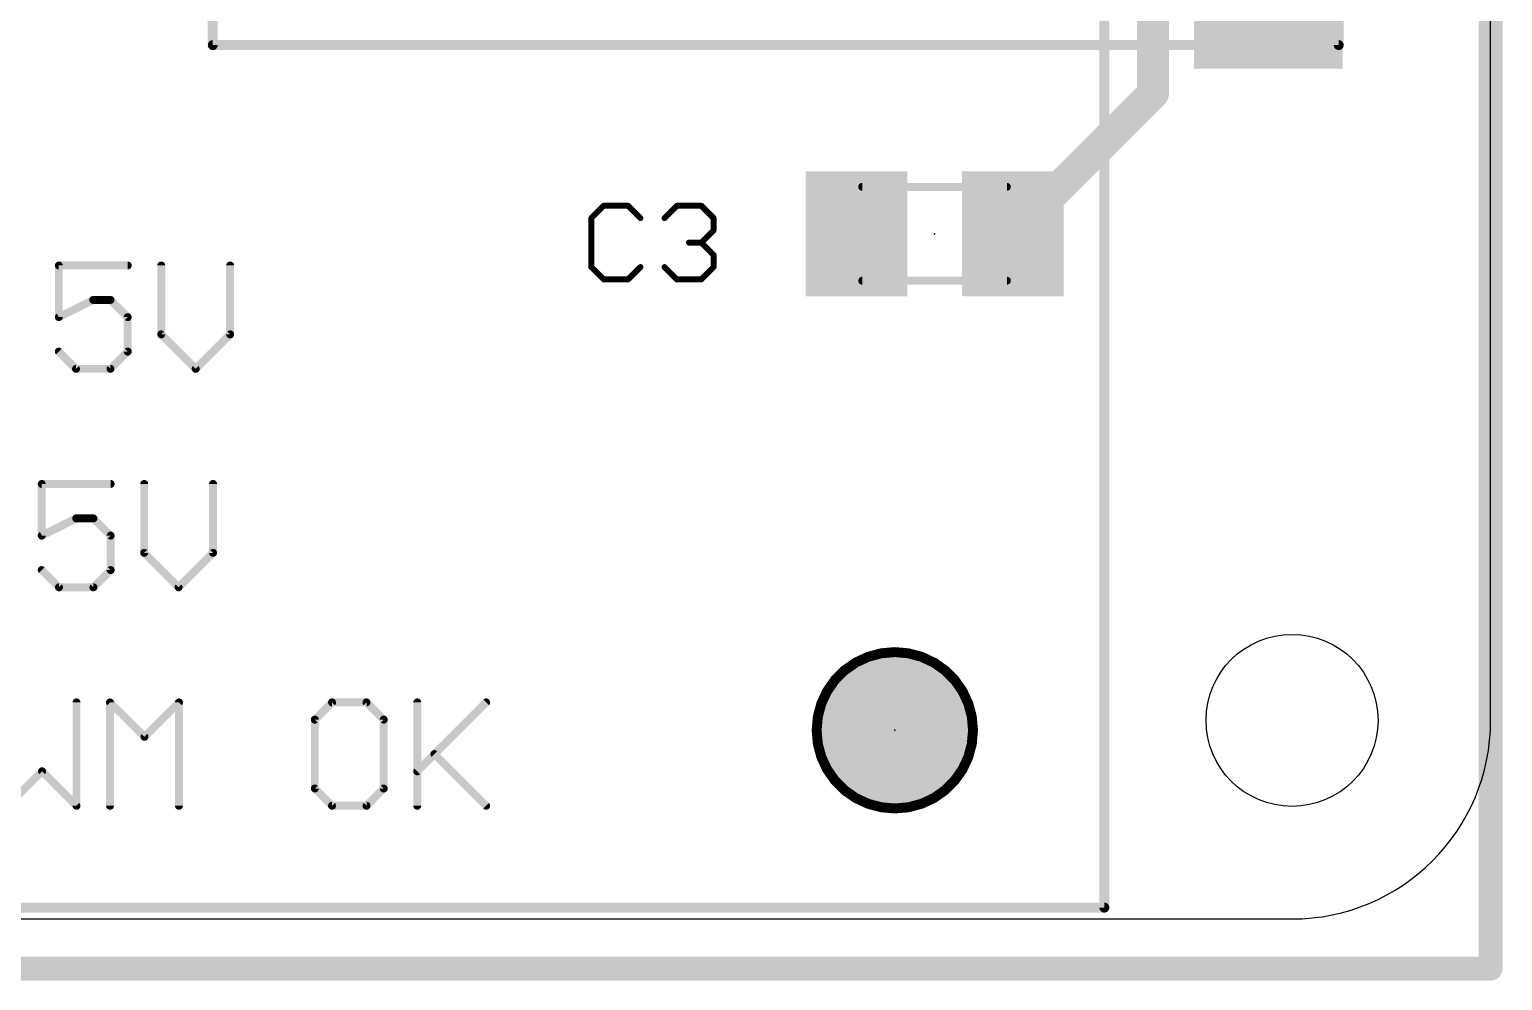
# Model space of a CAD drawing. Extents: x -28.1 to 32.2, y -17.9 to 17.9.
# Drawn here: x 9.25 to 28.09, y -17.93 to -5.77 of the extents above; entities that cross this region are included whole.
import ezdxf

# ---------------------------------------------------------------- set-up
doc = ezdxf.new("R2010")
doc.units = 0
for name, color, linetype in [('1', 12, 'CONTINUOUS'), ('16', 132, 'CONTINUOUS'), ('20', 53, 'CONTINUOUS'), ('21', 253, 'CONTINUOUS'), ('22', 253, 'CONTINUOUS'), ('23', 53, 'CONTINUOUS'), ('25', 253, 'CONTINUOUS'), ('41', 12, 'CONTINUOUS'), ('51', 253, 'CONTINUOUS')]:
    doc.layers.add(name, color=color, linetype=linetype)

# ---------------------------------------------------------------- blocks, each defined once
blk = doc.blocks.new('RECT')
blk.add_solid([(-0.5, -0.5), (0.5, -0.5), (-0.5, 0.5), (0.5, 0.5)])
blk = doc.blocks.new('PIE')
at = {"const_width": 0.5}
blk.add_lwpolyline([(0, -0.25, 1), (0, 0.25, 1), (0, -0.25)], format="xyb", dxfattribs=at)

msp = doc.modelspace()

# ---------------------------------------------------------------- linework, layer by layer
at = {"layer": '1'}
for points, const_width in [([(27.94, 17.78), (27.94, -17.78)], 0.3048), ([(23.622, -4.064), (23.622, -6.588)], 0.4064), ([(23.622, -6.588), (21.828, -8.382)], 0.4064), ([(27.94, -17.78), (-27.94, -17.78)], 0.3048)]:
    msp.add_lwpolyline(points, dxfattribs=dict(at, const_width=const_width))
for points, const_width in [([(23.6938, -6.6598, 1), (23.5502, -6.5162)], 0.2032), ([(23.5204, -6.588, 1), (23.7236, -6.588)], 0.2032), ([(21.7562, -8.3102, 1), (21.8998, -8.4538)], 0.2032), ([(27.8638, -17.78, 1), (28.0162, -17.78)], 0.1524), ([(27.94, -17.8562, 1), (27.94, -17.7038)], 0.1524)]:
    msp.add_lwpolyline(points, format="xyb", dxfattribs=dict(at, const_width=const_width))
at = {"layer": '16', "const_width": 0.3048}
for points in [[(27.94, 17.78), (27.94, -17.78)], [(27.94, -17.78), (-27.94, -17.78)]]:
    msp.add_lwpolyline(points, dxfattribs=at)
at = {"layer": '16', "const_width": 0.1524}
for points in [[(27.8638, -17.78, 1), (28.0162, -17.78)], [(27.94, -17.8562, 1), (27.94, -17.7038)]]:
    msp.add_lwpolyline(points, format="xyb", dxfattribs=at)
at = {"layer": '20'}
for p, q in [((27.94, -14.605), (27.94, 14.605)), ((-25.4, -17.145), (25.4, -17.145))]:
    msp.add_line(p, q, dxfattribs=at)
msp.add_circle((25.4, -14.605), 1.1, dxfattribs=at)
msp.add_arc((25.4, -14.605), 2.54, 270, 0, dxfattribs=at)
at = {"layer": '21'}
for points, const_width in [([(11.597, 8.031), (11.597, -5.969)], 0.127), ([(25.997, -5.969), (25.997, -4.969)], 0.127), ([(11.597, -5.969), (25.997, -5.969)], 0.127), ([(10.509, -8.7873), (9.6278, -8.7873)], 0.1016), ([(9.6278, -8.7873), (9.6278, -9.4482)], 0.1016), ([(10.9375, -8.7873), (10.9375, -9.6686)], 0.1016), ([(11.8188, -9.6686), (11.8188, -8.7873)], 0.1016), ([(9.6278, -9.4482), (10.0684, -9.2279)], 0.1016), ([(10.0684, -9.2279), (10.2887, -9.2279)], 0.1016), ([(10.2887, -9.2279), (10.509, -9.4482)], 0.1016), ([(10.509, -9.4482), (10.509, -9.8889)], 0.1016), ([(10.9375, -9.6686), (11.3781, -10.1092)], 0.1016), ([(11.3781, -10.1092), (11.8188, -9.6686)], 0.1016), ([(9.8481, -10.1092), (9.6278, -9.8889)], 0.1016), ([(10.509, -9.8889), (10.2887, -10.1092)], 0.1016), ([(10.2887, -10.1092), (9.8481, -10.1092)], 0.1016), ([(10.2908, -11.5813), (9.4095, -11.5813)], 0.1016), ([(9.4095, -11.5813), (9.4095, -12.2422)], 0.1016), ([(10.7192, -11.5813), (10.7192, -12.4626)], 0.1016), ([(11.6005, -12.4626), (11.6005, -11.5813)], 0.1016), ([(9.4095, -12.2422), (9.8501, -12.0219)], 0.1016), ([(9.8501, -12.0219), (10.0704, -12.0219)], 0.1016), ([(10.0704, -12.0219), (10.2908, -12.2422)], 0.1016), ([(10.2908, -12.2422), (10.2908, -12.6829)], 0.1016), ([(10.7192, -12.4626), (11.1598, -12.9032)], 0.1016), ([(11.1598, -12.9032), (11.6005, -12.4626)], 0.1016), ([(9.6298, -12.9032), (9.4095, -12.6829)], 0.1016), ([(10.2908, -12.6829), (10.0704, -12.9032)], 0.1016), ([(10.0704, -12.9032), (9.6298, -12.9032)], 0.1016), ([(9.8542, -15.6972), (9.8542, -14.3753)], 0.1016), ([(10.2826, -15.6972), (10.2826, -14.3753)], 0.1016), ([(10.2826, -14.3753), (10.7233, -14.8159)], 0.1016), ([(10.7233, -14.8159), (11.1639, -14.3753)], 0.1016), ([(11.1639, -14.3753), (11.1639, -15.6972)], 0.1016), ([(13.1224, -14.3753), (12.9021, -14.5956)], 0.1016), ([(13.563, -14.3753), (13.1224, -14.3753)], 0.1016), ([(13.7834, -14.5956), (13.563, -14.3753)], 0.1016), ([(14.2118, -14.3753), (14.2118, -15.6972)], 0.1016), ([(14.2118, -15.2566), (15.0931, -14.3753)], 0.1016), ([(12.9021, -14.5956), (12.9021, -15.4769)], 0.1016), ([(13.7834, -15.4769), (13.7834, -14.5956)], 0.1016), ([(14.4321, -15.0362), (15.0931, -15.6972)], 0.1016), ([(8.9729, -15.6972), (9.4135, -15.2566)], 0.1016), ([(9.4135, -15.2566), (9.8542, -15.6972)], 0.1016), ([(12.9021, -15.4769), (13.1224, -15.6972)], 0.1016), ([(13.563, -15.6972), (13.7834, -15.4769)], 0.1016), ([(13.1224, -15.6972), (13.563, -15.6972)], 0.1016)]:
    msp.add_lwpolyline(points, dxfattribs=dict(at, const_width=const_width))
for points, const_width in [([(11.597, -5.9373, 1), (11.597, -6.0008)], 0.0635), ([(11.5653, -5.969, 1), (11.6288, -5.969)], 0.0635), ([(25.9653, -5.969, 1), (26.0287, -5.969)], 0.0635), ([(25.997, -6.0008, 1), (25.997, -5.9373)], 0.0635), ([(9.6278, -8.7619, 1), (9.6278, -8.8127)], 0.0508), ([(9.6532, -8.7873, 1), (9.6024, -8.7873)], 0.0508), ([(10.509, -8.8127, 1), (10.509, -8.7619)], 0.0508), ([(10.9629, -8.7873, 1), (10.9121, -8.7873)], 0.0508), ([(11.8442, -8.7873, 1), (11.7934, -8.7873)], 0.0508), ([(10.0684, -9.2025, 1), (10.0684, -9.2533)], 0.0508), ([(10.0798, -9.2506, 1), (10.057, -9.2052)], 0.0508), ([(10.3067, -9.21, 1), (10.2708, -9.2459)], 0.0508), ([(10.2887, -9.2533, 1), (10.2887, -9.2025)], 0.0508), ([(9.6164, -9.4255, 1), (9.6391, -9.471)], 0.0508), ([(10.5344, -9.4482, 1), (10.4836, -9.4482)], 0.0508), ([(10.4911, -9.4662, 1), (10.527, -9.4303)], 0.0508), ([(9.6024, -9.4482, 1), (9.6532, -9.4482)], 0.0508), ([(10.9554, -9.6506, 1), (10.9195, -9.6865)], 0.0508), ([(10.9121, -9.6686, 1), (10.9629, -9.6686)], 0.0508), ([(11.7934, -9.6686, 1), (11.8442, -9.6686)], 0.0508), ([(11.8367, -9.6865, 1), (11.8008, -9.6506)], 0.0508), ([(9.6457, -9.8709, 1), (9.6098, -9.9068)], 0.0508), ([(10.4836, -9.8889, 1), (10.5344, -9.8889)], 0.0508), ([(10.527, -9.9068, 1), (10.4911, -9.8709)], 0.0508), ([(9.8481, -10.0838, 1), (9.8481, -10.1346)], 0.0508), ([(9.8301, -10.1272, 1), (9.866, -10.0912)], 0.0508), ([(10.2708, -10.0912, 1), (10.3067, -10.1272)], 0.0508), ([(10.2887, -10.1346, 1), (10.2887, -10.0838)], 0.0508), ([(11.3602, -10.0912, 1), (11.3961, -10.1272)], 0.0508), ([(11.3602, -10.1272, 1), (11.3961, -10.0912)], 0.0508), ([(9.4095, -11.5559, 1), (9.4095, -11.6067)], 0.0508), ([(9.4349, -11.5813, 1), (9.3841, -11.5813)], 0.0508), ([(10.2908, -11.6067, 1), (10.2908, -11.5559)], 0.0508), ([(10.7446, -11.5813, 1), (10.6938, -11.5813)], 0.0508), ([(11.6259, -11.5813, 1), (11.5751, -11.5813)], 0.0508), ([(9.8501, -11.9965, 1), (9.8501, -12.0473)], 0.0508), ([(9.8615, -12.0446, 1), (9.8388, -11.9992)], 0.0508), ([(10.0884, -12.004, 1), (10.0525, -12.0399)], 0.0508), ([(10.0704, -12.0473, 1), (10.0704, -11.9965)], 0.0508), ([(9.3981, -12.2195, 1), (9.4208, -12.265)], 0.0508), ([(9.3841, -12.2422, 1), (9.4349, -12.2422)], 0.0508), ([(10.3162, -12.2422, 1), (10.2654, -12.2422)], 0.0508), ([(10.2728, -12.2602, 1), (10.3087, -12.2243)], 0.0508), ([(10.7372, -12.4446, 1), (10.7012, -12.4805)], 0.0508), ([(11.6184, -12.4805, 1), (11.5825, -12.4446)], 0.0508), ([(10.6938, -12.4626, 1), (10.7446, -12.4626)], 0.0508), ([(11.5751, -12.4626, 1), (11.6259, -12.4626)], 0.0508), ([(9.4274, -12.6649, 1), (9.3915, -12.7008)], 0.0508), ([(10.2654, -12.6829, 1), (10.3162, -12.6829)], 0.0508), ([(10.3087, -12.7008, 1), (10.2728, -12.6649)], 0.0508), ([(9.6298, -12.8778, 1), (9.6298, -12.9286)], 0.0508), ([(9.6118, -12.9212, 1), (9.6478, -12.8852)], 0.0508), ([(10.0525, -12.8852, 1), (10.0884, -12.9212)], 0.0508), ([(10.0704, -12.9286, 1), (10.0704, -12.8778)], 0.0508), ([(11.1419, -12.8852, 1), (11.1778, -12.9212)], 0.0508), ([(11.1419, -12.9212, 1), (11.1778, -12.8852)], 0.0508), ([(9.8796, -14.3753, 1), (9.8288, -14.3753)], 0.0508), ([(10.308, -14.3753, 1), (10.2572, -14.3753)], 0.0508), ([(10.3006, -14.3573, 1), (10.2647, -14.3932)], 0.0508), ([(11.1893, -14.3753, 1), (11.1385, -14.3753)], 0.0508), ([(11.1819, -14.3932, 1), (11.1459, -14.3573)], 0.0508), ([(13.1224, -14.3499, 1), (13.1224, -14.4007)], 0.0508), ([(13.1404, -14.3932, 1), (13.1044, -14.3573)], 0.0508), ([(13.581, -14.3573, 1), (13.5451, -14.3932)], 0.0508), ([(13.563, -14.4007, 1), (13.563, -14.3499)], 0.0508), ([(14.2372, -14.3753, 1), (14.1864, -14.3753)], 0.0508), ([(15.111, -14.3932, 1), (15.0751, -14.3573)], 0.0508), ([(12.8841, -14.5776, 1), (12.92, -14.6136)], 0.0508), ([(12.9275, -14.5956, 1), (12.8767, -14.5956)], 0.0508), ([(13.8088, -14.5956, 1), (13.758, -14.5956)], 0.0508), ([(13.7654, -14.6136, 1), (13.8013, -14.5776)], 0.0508), ([(10.7053, -14.798, 1), (10.7412, -14.8339)], 0.0508), ([(10.7053, -14.8339, 1), (10.7412, -14.798)], 0.0508), ([(14.4501, -15.0183, 1), (14.4142, -15.0542)], 0.0508), ([(9.4315, -15.2386, 1), (9.3956, -15.2745)], 0.0508), ([(9.4315, -15.2745, 1), (9.3956, -15.2386)], 0.0508), ([(14.1938, -15.2386, 1), (14.2298, -15.2745)], 0.0508), ([(12.92, -15.4589, 1), (12.8841, -15.4948)], 0.0508), ([(13.8013, -15.4948, 1), (13.7654, -15.4589)], 0.0508), ([(12.8767, -15.4769, 1), (12.9275, -15.4769)], 0.0508), ([(13.758, -15.4769, 1), (13.8088, -15.4769)], 0.0508), ([(9.8288, -15.6972, 1), (9.8796, -15.6972)], 0.0508), ([(9.8362, -15.7152, 1), (9.8721, -15.6792)], 0.0508), ([(10.2572, -15.6972, 1), (10.308, -15.6972)], 0.0508), ([(11.1385, -15.6972, 1), (11.1893, -15.6972)], 0.0508), ([(13.1224, -15.6718, 1), (13.1224, -15.7226)], 0.0508), ([(13.1044, -15.7152, 1), (13.1404, -15.6792)], 0.0508), ([(13.5451, -15.6792, 1), (13.581, -15.7152)], 0.0508), ([(13.563, -15.7226, 1), (13.563, -15.6718)], 0.0508), ([(14.1864, -15.6972, 1), (14.2372, -15.6972)], 0.0508), ([(15.0751, -15.7152, 1), (15.111, -15.6792)], 0.0508)]:
    msp.add_lwpolyline(points, format="xyb", dxfattribs=dict(at, const_width=const_width))
at = {"layer": '22', "const_width": 0.127}
for points in [[(23, -17), (23, 17)], [(-23, -17), (23, -17)]]:
    msp.add_lwpolyline(points, dxfattribs=at)
at = {"layer": '22', "const_width": 0.0635}
for points in [[(23, -17.0317, 1), (23, -16.9683)], [(22.9683, -17, 1), (23.0317, -17)]]:
    msp.add_lwpolyline(points, format="xyb", dxfattribs=at)
at = {"layer": '23'}
for p in [(11.557, -5.969), (20.828, -8.382), (20.32, -14.732)]:
    msp.add_point(p, dxfattribs=at)
at = {"layer": '25', "const_width": 0.0762}
for points in [[(16.5958, -8.0243), (16.4391, -8.1811)], [(16.9094, -8.0243), (16.5958, -8.0243)], [(17.0661, -8.1811), (16.9094, -8.0243)], [(17.3746, -8.1811), (17.5313, -8.0243)], [(17.5313, -8.0243), (17.8449, -8.0243)], [(17.8449, -8.0243), (18.0017, -8.1811)], [(16.4391, -8.1811), (16.4391, -8.8081)], [(18.0017, -8.1811), (18.0017, -8.3378)], [(17.8449, -8.4946), (17.6881, -8.4946)], [(18.0017, -8.3378), (17.8449, -8.4946)], [(17.8449, -8.4946), (18.0017, -8.6514)], [(18.0017, -8.6514), (18.0017, -8.8081)], [(16.4391, -8.8081), (16.5958, -8.9649)], [(16.9094, -8.9649), (17.0661, -8.8081)], [(17.5313, -8.9649), (17.3746, -8.8081)], [(18.0017, -8.8081), (17.8449, -8.9649)], [(16.5958, -8.9649), (16.9094, -8.9649)], [(17.8449, -8.9649), (17.5313, -8.9649)]]:
    msp.add_lwpolyline(points, dxfattribs=at)
at = {"layer": '25', "const_width": 0.0381}
for points in [[(16.5958, -8.0052, 1), (16.5958, -8.0433)], [(16.6093, -8.0378, 1), (16.5824, -8.0108)], [(16.9228, -8.0108, 1), (16.8959, -8.0378)], [(16.9094, -8.0433, 1), (16.9094, -8.0052)], [(17.5313, -8.0052, 1), (17.5313, -8.0433)], [(17.5448, -8.0378, 1), (17.5179, -8.0108)], [(17.8584, -8.0108, 1), (17.8314, -8.0378)], [(17.8449, -8.0433, 1), (17.8449, -8.0052)], [(16.4581, -8.1811, 1), (16.42, -8.1811)], [(16.4256, -8.1676, 1), (16.4525, -8.1945)], [(17.0527, -8.1945, 1), (17.0796, -8.1676)], [(17.3611, -8.1676, 1), (17.3881, -8.1945)], [(18.0207, -8.1811, 1), (17.9826, -8.1811)], [(17.9882, -8.1945, 1), (18.0151, -8.1676)], [(17.6881, -8.4756, 1), (17.6881, -8.5137)], [(17.8584, -8.4811, 1), (17.8314, -8.5081)], [(17.8314, -8.4811, 1), (17.8584, -8.5081)], [(17.8449, -8.5137, 1), (17.8449, -8.4756)], [(17.9826, -8.3378, 1), (18.0207, -8.3378)], [(18.0151, -8.3513, 1), (17.9882, -8.3244)], [(18.0207, -8.6514, 1), (17.9826, -8.6514)], [(17.9882, -8.6648, 1), (18.0151, -8.6379)], [(16.4525, -8.7947, 1), (16.4256, -8.8216)], [(16.42, -8.8081, 1), (16.4581, -8.8081)], [(17.0796, -8.8216, 1), (17.0527, -8.7947)], [(17.3881, -8.7947, 1), (17.3611, -8.8216)], [(17.9826, -8.8081, 1), (18.0207, -8.8081)], [(18.0151, -8.8216, 1), (17.9882, -8.7947)], [(16.5958, -8.9459, 1), (16.5958, -8.984)], [(16.5824, -8.9784, 1), (16.6093, -8.9514)], [(16.8959, -8.9514, 1), (16.9228, -8.9784)], [(16.9094, -8.984, 1), (16.9094, -8.9459)], [(17.5313, -8.9459, 1), (17.5313, -8.984)], [(17.5179, -8.9784, 1), (17.5448, -8.9514)], [(17.8314, -8.9514, 1), (17.8584, -8.9784)], [(17.8449, -8.984, 1), (17.8449, -8.9459)]]:
    msp.add_lwpolyline(points, format="xyb", dxfattribs=at)
at = {"layer": '41', "const_width": 0.127}
for points in [[(19.978, -13.7923), (19.82, -13.866)], [(20.1464, -13.7472), (19.978, -13.7923)], [(20.32, -13.732), (20.1464, -13.7472)], [(20.4936, -13.7472), (20.32, -13.732)], [(20.662, -13.7923), (20.4936, -13.7472)], [(20.82, -13.866), (20.662, -13.7923)], [(19.6772, -13.966), (19.554, -14.0892)], [(19.6732, -13.97), (20.9668, -13.97)], [(19.82, -13.866), (19.6772, -13.966)], [(19.8693, -13.843), (20.7707, -13.843)], [(20.9628, -13.966), (20.82, -13.866)], [(21.086, -14.0892), (20.9628, -13.966)], [(19.554, -14.0892), (19.454, -14.232)], [(19.5485, -14.097), (21.0915, -14.097)], [(21.186, -14.232), (21.086, -14.0892)], [(19.454, -14.232), (19.3803, -14.39)], [(19.3985, -14.351), (21.2415, -14.351)], [(19.4596, -14.224), (21.1804, -14.224)], [(21.2597, -14.39), (21.186, -14.232)], [(19.3352, -14.5584), (19.32, -14.732)], [(19.3803, -14.39), (19.3352, -14.5584)], [(19.3567, -14.478), (21.2833, -14.478)], [(21.3048, -14.5584), (21.2597, -14.39)], [(21.32, -14.732), (21.3048, -14.5584)], [(19.32, -14.732), (19.3352, -14.9056)], [(19.32, -14.732), (21.32, -14.732)], [(19.3311, -14.605), (21.3089, -14.605)], [(21.3048, -14.9056), (21.32, -14.732)], [(19.3311, -14.859), (21.3089, -14.859)], [(19.3352, -14.9056), (19.3803, -15.074)], [(21.2597, -15.074), (21.3048, -14.9056)], [(19.3567, -14.986), (21.2833, -14.986)], [(19.3803, -15.074), (19.454, -15.232)], [(19.3985, -15.113), (21.2415, -15.113)], [(21.186, -15.232), (21.2597, -15.074)], [(19.454, -15.232), (19.554, -15.3748)], [(19.4596, -15.24), (21.1804, -15.24)], [(21.086, -15.3748), (21.186, -15.232)], [(19.5485, -15.367), (21.0915, -15.367)], [(19.554, -15.3748), (19.6772, -15.498)], [(19.6732, -15.494), (20.9668, -15.494)], [(19.6772, -15.498), (19.82, -15.598)], [(20.82, -15.598), (20.9628, -15.498)], [(20.9628, -15.498), (21.086, -15.3748)], [(19.82, -15.598), (19.978, -15.6717)], [(19.8693, -15.621), (20.7707, -15.621)], [(19.978, -15.6717), (20.1464, -15.7168)], [(20.4936, -15.7168), (20.662, -15.6717)], [(20.662, -15.6717), (20.82, -15.598)], [(20.1464, -15.7168), (20.32, -15.732)], [(20.32, -15.732), (20.4936, -15.7168)]]:
    msp.add_lwpolyline(points, dxfattribs=at)
at = {"layer": '41', "const_width": 0.0635}
for points in [[(19.9698, -13.7616, 1), (19.9862, -13.823)], [(19.9914, -13.8211, 1), (19.9646, -13.7635)], [(20.1436, -13.7156, 1), (20.1491, -13.7788)], [(20.1546, -13.7779, 1), (20.1381, -13.7165)], [(20.3228, -13.7004, 1), (20.3172, -13.7636)], [(20.3228, -13.7636, 1), (20.3172, -13.7004)], [(20.5019, -13.7165, 1), (20.4854, -13.7779)], [(20.4909, -13.7788, 1), (20.4964, -13.7156)], [(20.6754, -13.7635, 1), (20.6486, -13.8211)], [(20.6538, -13.823, 1), (20.6702, -13.7616)], [(19.6732, -13.9383, 1), (19.6732, -14.0018)], [(19.659, -13.9399, 1), (19.6954, -13.992)], [(19.6997, -13.9884, 1), (19.6548, -13.9435)], [(19.8066, -13.8372, 1), (19.8334, -13.8948)], [(19.8382, -13.892, 1), (19.8018, -13.84)], [(19.8693, -13.8112, 1), (19.8693, -13.8748)], [(20.7707, -13.8748, 1), (20.7707, -13.8112)], [(20.8382, -13.84, 1), (20.8018, -13.892)], [(20.8066, -13.8948, 1), (20.8334, -13.8372)], [(20.9852, -13.9435, 1), (20.9403, -13.9884)], [(20.9446, -13.992, 1), (20.981, -13.9399)], [(20.9668, -14.0018, 1), (20.9668, -13.9383)], [(19.5485, -14.0653, 1), (19.5485, -14.1288)], [(19.5315, -14.0668, 1), (19.5764, -14.1117)], [(19.58, -14.1074, 1), (19.5279, -14.071)], [(21.1121, -14.071, 1), (21.06, -14.1074)], [(21.0636, -14.1117, 1), (21.1085, -14.0668)], [(21.0915, -14.1288, 1), (21.0915, -14.0653)], [(19.3985, -14.3193, 1), (19.3985, -14.3828)], [(19.428, -14.2138, 1), (19.48, -14.2502)], [(19.4828, -14.2454, 1), (19.4252, -14.2186)], [(19.4596, -14.1922, 1), (19.4596, -14.2558)], [(21.2148, -14.2186, 1), (21.1572, -14.2454)], [(21.16, -14.2502, 1), (21.212, -14.2138)], [(21.1804, -14.2558, 1), (21.1804, -14.1922)], [(21.2415, -14.3828, 1), (21.2415, -14.3193)], [(19.3668, -14.5611, 1), (19.3036, -14.5556)], [(19.3567, -14.4463, 1), (19.3567, -14.5098)], [(19.3515, -14.3766, 1), (19.4091, -14.4034)], [(19.411, -14.3982, 1), (19.3496, -14.3818)], [(21.2904, -14.3818, 1), (21.229, -14.3982)], [(21.2309, -14.4034, 1), (21.2885, -14.3766)], [(21.3364, -14.5556, 1), (21.2732, -14.5611)], [(21.2833, -14.5098, 1), (21.2833, -14.4463)], [(19.3516, -14.7292, 1), (19.2884, -14.7348)], [(19.32, -14.7003, 1), (19.32, -14.7638)], [(19.3311, -14.5732, 1), (19.3311, -14.6368)], [(19.3045, -14.5501, 1), (19.3659, -14.5666)], [(21.2741, -14.5666, 1), (21.3355, -14.5501)], [(21.3516, -14.7348, 1), (21.2884, -14.7292)], [(21.3089, -14.6368, 1), (21.3089, -14.5732)], [(21.32, -14.7638, 1), (21.32, -14.7003)], [(19.2884, -14.7292, 1), (19.3516, -14.7348)], [(19.3311, -14.8272, 1), (19.3311, -14.8908)], [(19.3659, -14.8974, 1), (19.3045, -14.9139)], [(19.3036, -14.9084, 1), (19.3668, -14.9029)], [(21.2732, -14.9029, 1), (21.3364, -14.9084)], [(21.3355, -14.9139, 1), (21.2741, -14.8974)], [(21.2884, -14.7348, 1), (21.3516, -14.7292)], [(21.3089, -14.8908, 1), (21.3089, -14.8272)], [(19.3567, -14.9543, 1), (19.3567, -15.0178)], [(19.4091, -15.0606, 1), (19.3515, -15.0874)], [(19.3496, -15.0822, 1), (19.411, -15.0658)], [(19.3985, -15.0813, 1), (19.3985, -15.1448)], [(21.229, -15.0658, 1), (21.2904, -15.0822)], [(21.2885, -15.0874, 1), (21.2309, -15.0606)], [(21.2415, -15.1448, 1), (21.2415, -15.0813)], [(21.2833, -15.0178, 1), (21.2833, -14.9543)], [(19.48, -15.2138, 1), (19.428, -15.2502)], [(19.4252, -15.2454, 1), (19.4828, -15.2186)], [(19.4596, -15.2082, 1), (19.4596, -15.2718)], [(21.1572, -15.2186, 1), (21.2148, -15.2454)], [(21.212, -15.2502, 1), (21.16, -15.2138)], [(21.1804, -15.2718, 1), (21.1804, -15.2082)], [(19.5485, -15.3353, 1), (19.5485, -15.3988)], [(19.5764, -15.3523, 1), (19.5315, -15.3972)], [(19.5279, -15.393, 1), (19.58, -15.3566)], [(19.6732, -15.4623, 1), (19.6732, -15.5258)], [(19.6954, -15.472, 1), (19.659, -15.5241)], [(19.6548, -15.5205, 1), (19.6997, -15.4756)], [(20.9403, -15.4756, 1), (20.9852, -15.5205)], [(20.981, -15.5241, 1), (20.9446, -15.472)], [(20.9668, -15.5258, 1), (20.9668, -15.4623)], [(21.06, -15.3566, 1), (21.1121, -15.393)], [(21.1085, -15.3972, 1), (21.0636, -15.3523)], [(21.0915, -15.3988, 1), (21.0915, -15.3353)], [(19.8334, -15.5692, 1), (19.8066, -15.6268)], [(19.8018, -15.624, 1), (19.8382, -15.572)], [(19.8693, -15.5892, 1), (19.8693, -15.6528)], [(19.9862, -15.641, 1), (19.9698, -15.7024)], [(19.9646, -15.7005, 1), (19.9914, -15.6429)], [(20.6486, -15.6429, 1), (20.6754, -15.7005)], [(20.6702, -15.7024, 1), (20.6538, -15.641)], [(20.7707, -15.6528, 1), (20.7707, -15.5892)], [(20.8018, -15.572, 1), (20.8382, -15.624)], [(20.8334, -15.6268, 1), (20.8066, -15.5692)], [(20.1491, -15.6852, 1), (20.1436, -15.7484)], [(20.1381, -15.7475, 1), (20.1546, -15.6861)], [(20.3172, -15.7004, 1), (20.3228, -15.7636)], [(20.3172, -15.7636, 1), (20.3228, -15.7004)], [(20.4854, -15.6861, 1), (20.5019, -15.7475)], [(20.4964, -15.7484, 1), (20.4909, -15.6852)]]:
    msp.add_lwpolyline(points, format="xyb", dxfattribs=at)
at = {"layer": '51', "const_width": 0.1016}
for points in [[(19.903, -7.782), (21.753, -7.782)], [(21.753, -8.982), (19.903, -8.982)]]:
    msp.add_lwpolyline(points, dxfattribs=at)
at = {"layer": '51', "const_width": 0.0508}
for points in [[(19.903, -7.7566, 1), (19.903, -7.8074)], [(21.753, -7.8074, 1), (21.753, -7.7566)], [(19.903, -8.9566, 1), (19.903, -9.0074)], [(21.753, -9.0074, 1), (21.753, -8.9566)]]:
    msp.add_lwpolyline(points, format="xyb", dxfattribs=at)

# ---------------------------------------------------------------- block references
at = {"layer": '1'}
for p, xscale, yscale, rotation in [((25.097, -5.569), 1.4, 1.9, 90), ((19.828, -8.382), 1.3, 1.6, 180), ((21.828, -8.382), 1.3, 1.6, 180)]:
    msp.add_blockref('RECT', p, dxfattribs=dict(at, xscale=xscale, yscale=yscale, rotation=rotation))
msp.add_blockref('PIE', (20.32, -14.732), dxfattribs=at)
at = {"layer": '51', "xscale": 0.5, "yscale": 1.3, "rotation": 180}
for p in [(20.078, -8.382), (21.578, -8.382)]:
    msp.add_blockref('RECT', p, dxfattribs=at)

doc.saveas('drawing.dxf')
